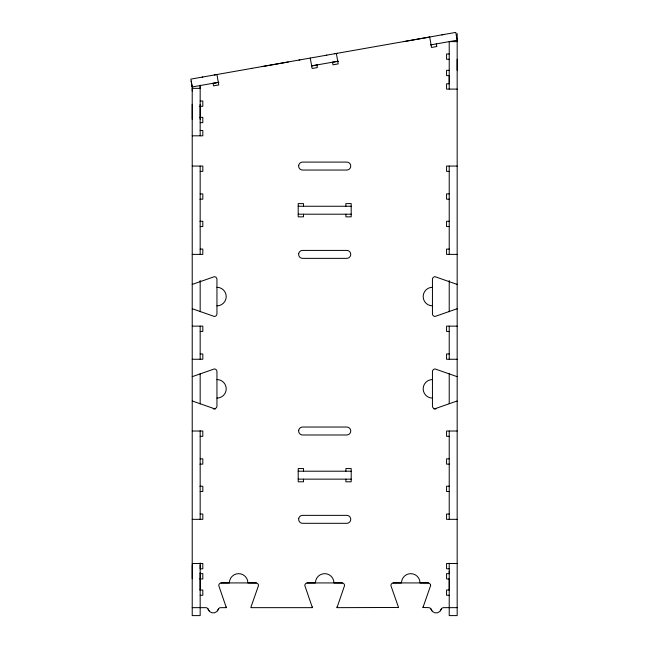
<?xml version="1.0" encoding="UTF-8"?>
<svg xmlns="http://www.w3.org/2000/svg" width="648" height="648" viewBox="0 0 648 648"><rect width="100%" height="100%" fill="white"/><g stroke="black" fill="none" stroke-linecap="round" stroke-linejoin="round"><path stroke-width="0.97" d="M192.221 578.729L192.221 564.926M200.167 562.958L200.167 615.6L192.221 615.6L192.221 88.347L200.167 88.347M200.167 578.729L200.167 572.816M200.167 564.926L200.167 568.871L202.816 568.79L202.816 563.493L192.221 563.493M200.167 135.813L200.167 85.544M449.218 572.435L449.218 571.22M457.172 70.308L457.172 59.268M192.221 607.654L205.756 607.654A2.649 2.649 0 0 1 208.251 609.42A5.297 5.297 0 0 0 218.246 609.42A2.649 2.649 0 0 1 220.741 607.654L226.33 607.654L218.757 585.573A2.649 2.649 0 0 1 221.405 582.925L255.855 582.925A2.649 2.649 0 0 1 258.503 585.573L251.035 606.893A2.641 2.641 0 0 0 250.93 607.654L312.393 607.654L304.819 585.573A2.649 2.649 0 0 1 307.476 582.925L341.917 582.925A2.649 2.649 0 0 1 344.566 585.573L336.992 607.654L398.455 607.46M457.172 607.654L443.629 607.654A2.649 2.649 0 0 0 441.134 609.42A5.297 5.297 0 0 1 431.139 609.42A2.649 2.649 0 0 0 428.644 607.654L423.063 607.46A2.705 2.705 0 0 1 423.168 606.893L430.628 585.573L430.442 584.593M217.501 610.813L218.619 608.715M440.389 610.813L441.507 608.715M435.091 408.694L456.411 401.234A2.649 2.649 0 0 1 457.172 401.12M337.333 53.282L336.612 53.411M202.136 77.12L202.792 77.007M215.128 74.836L214.245 74.99M215.614 74.747L216.092 74.666M262.181 66.598L288.279 61.997M299.886 59.891L299.003 60.045M334.773 53.735L335.243 53.654M403.607 41.658L429.697 37.058M441.863 34.854L443.823 34.506M430.337 44.955L457.164 40.225L455.779 32.4L190.828 79.121L192.213 86.945L218.303 82.345M337.997 61.236L311.639 65.885L317.633 64.889M212.989 83.341L218.903 82.296M332.481 62.273L338.418 61.228M436.752 46.518L431.536 47.498L429.689 37.001M251.44 68.429L251.853 68.356M326.3 55.234L326.786 55.145M215.622 82.814L216.043 82.742M220.928 582.965L229.36 582.925A9.274 9.274 0 0 1 238.626 573.65A9.274 9.274 0 0 1 247.901 582.925L256.333 582.965M306.99 582.965L315.422 582.925A9.274 9.274 0 0 1 324.697 573.65A9.274 9.274 0 0 1 333.963 582.925L342.395 582.965M393.053 582.965L401.485 582.925A9.274 9.274 0 0 1 410.759 573.65A9.274 9.274 0 0 1 420.034 582.925L428.466 582.965M457.172 41.626L449.218 41.626L449.218 89.1M449.218 53.97L446.569 53.97L446.569 59.268L449.461 59.268M449.461 70.308L446.569 70.308L446.569 75.605L449.218 75.605L449.218 83.803L446.569 83.803L446.569 89.1L457.172 89.1M200.167 101.015L202.816 101.015L202.816 106.312L199.924 106.312M199.924 117.353L202.816 117.353L202.816 122.65L200.167 122.65M200.167 130.515L202.816 130.515L202.816 135.813L192.221 135.813M192.221 166.066L202.816 166.066L202.816 171.364L200.167 171.364M457.172 166.066L446.569 166.066L446.569 171.364L449.218 171.364M200.167 193.89L202.816 193.89L202.816 199.187L199.924 199.187M449.218 193.89L446.569 193.89L446.569 199.187L449.461 199.187M298.202 206.25L351.192 206.25M298.202 214.196L351.192 214.196M199.924 221.268L202.816 221.268L202.816 226.565L200.167 226.565M449.461 221.268L446.569 221.268L446.569 226.565L449.218 226.565M200.167 249.083L202.816 249.083L202.816 254.381L192.221 254.381M449.218 249.083L446.569 249.083L446.569 254.381L457.172 254.381M192.221 326.138L202.816 326.138L202.816 331.436L200.167 331.436M457.172 326.138L446.569 326.138L446.569 331.436L449.218 331.436M200.167 353.962L202.816 353.962L202.816 359.259L192.221 359.259M449.218 353.962L446.569 353.962L446.569 359.259L457.172 359.259M213.297 408.937L215.476 408.937M433.909 408.937L435.999 408.937M192.221 431.017L202.816 431.017L202.816 436.315L200.167 436.315M457.172 431.017L446.569 431.017L446.569 436.315L449.218 436.315M200.167 458.841L202.816 458.841L202.816 464.138L199.924 464.138M449.218 458.841L446.569 458.841L446.569 464.138L449.461 464.138M298.202 471.201L351.192 471.201M298.202 479.147L351.192 479.147M199.924 486.219L202.816 486.219L202.816 491.516L200.167 491.516M449.461 486.219L446.569 486.219L446.569 491.516L449.218 491.516M200.167 514.034L202.816 514.034L202.816 519.332L192.221 519.332M449.218 514.034L446.569 514.034L446.569 519.332L457.172 519.332M457.172 563.493L446.569 563.493L446.569 568.79L449.218 568.79M200.167 573.65L202.816 573.65L202.816 578.947L199.924 578.947M449.218 573.65L446.569 573.65L446.569 578.947L449.461 578.947M199.924 589.988L202.816 589.988L202.816 595.285L200.167 595.285M449.461 589.988L446.569 589.988L446.569 595.285L449.218 595.285M430.774 608.715L431.892 610.813M207.878 608.715L208.996 610.813M436.298 43.91L436.752 46.575M336.353 53.46L338.199 63.893L332.983 64.816L332.521 62.208M316.864 64.962L317.326 67.578L312.109 68.494L310.262 58.061M216.926 74.52L218.773 84.953L213.556 85.876L213.095 83.26M191.176 81.073L192.213 86.945M457.172 33.55L457.172 615.6L449.218 615.6L449.218 563.169M449.25 578.947L449.25 589.988M449.218 166.066L449.218 254.381M449.218 280.495L449.218 311.761M449.218 326.138L449.218 359.259M449.218 373.58L449.218 403.664M449.218 431.017L449.218 519.332M345.894 206.25L345.894 203.602L351.192 203.602L351.192 216.845L345.894 216.845L345.894 214.196M345.894 471.201L345.894 468.553L351.192 468.553L351.192 481.796L345.894 481.796L345.894 479.147M303.499 206.25L303.499 203.602L298.202 203.602L298.202 216.845L303.499 216.845L303.499 214.196M303.499 471.201L303.499 468.553L298.202 468.553L298.202 481.796L303.499 481.796L303.499 479.147M200.167 85.139L200.167 88.071M200.167 104.328L200.167 105.98M200.167 106.312L200.167 119.329M200.167 166.066L200.167 254.381M200.167 280.495L200.167 311.761M200.167 326.138L200.167 359.259M200.167 373.637L200.167 403.898M200.167 430.75L200.167 519.332M200.143 578.947L200.143 589.988M192.221 86.119L192.221 90.995M192.221 104.328L192.221 119.337M192.221 284.278A2.649 2.649 0 0 0 192.974 284.164L214.302 276.704A2.649 2.649 0 0 1 216.95 279.353L216.95 313.794A2.649 2.649 0 0 1 214.302 316.451L192.974 308.983A2.649 2.649 0 0 0 192.221 308.877M192.221 376.529A2.649 2.649 0 0 0 192.974 376.415L214.302 368.955A2.649 2.649 0 0 1 216.95 371.604L216.95 406.045A2.649 2.649 0 0 1 214.302 408.694L192.974 401.234A2.649 2.649 0 0 0 192.221 401.12M435.091 408.694A2.649 2.649 0 0 1 432.443 406.045L432.443 371.604A2.649 2.649 0 0 1 435.091 368.955L456.411 376.415A2.649 2.649 0 0 0 457.172 376.529M312.287 606.893A2.665 2.665 0 0 1 312.393 607.46M398.463 607.654A2.657 2.657 0 0 0 398.35 606.893L390.89 585.573A2.649 2.649 0 0 1 393.539 582.925L427.98 582.925A2.649 2.649 0 0 1 430.628 585.573M423.055 607.654A2.641 2.641 0 0 1 423.168 606.893M337.001 607.46A2.665 2.665 0 0 1 337.106 606.893M226.217 606.893A2.641 2.641 0 0 1 226.33 607.654M216.95 287.299A9.274 9.274 0 0 1 226.217 296.573A9.274 9.274 0 0 1 216.95 305.848M216.95 379.55A9.274 9.274 0 0 1 226.225 388.824A9.274 9.274 0 0 1 216.95 398.099M457.172 308.877A2.649 2.649 0 0 0 456.411 308.983L435.091 316.443A2.649 2.649 0 0 1 432.443 313.794L432.443 279.353A2.649 2.649 0 0 1 435.091 276.704L456.411 284.164A2.649 2.649 0 0 0 457.172 284.278M432.443 398.099A9.274 9.274 0 0 1 423.168 388.824A9.274 9.274 0 0 1 432.443 379.55M432.443 305.848A9.274 9.274 0 0 1 423.168 296.573A9.274 9.274 0 0 1 432.443 287.299M298.704 165.345L298.704 166.787A3.977 3.977 0 0 0 302.616 170.043L346.777 170.043A3.977 3.977 0 0 0 350.746 166.066A3.977 3.977 0 0 0 346.777 162.089L302.616 162.089A3.977 3.977 0 0 0 298.704 165.345M298.704 253.66L298.704 255.109A3.977 3.977 0 0 0 302.616 258.358L346.777 258.358A3.977 3.977 0 0 0 350.746 254.381A3.977 3.977 0 0 0 346.777 250.411L302.616 250.411A3.977 3.977 0 0 0 298.704 253.66M298.704 430.296L298.704 431.738A3.977 3.977 0 0 0 302.616 434.994L346.777 434.994A3.977 3.977 0 0 0 350.746 431.017A3.977 3.977 0 0 0 346.777 427.04L302.616 427.04A3.977 3.977 0 0 0 298.704 430.296M298.704 518.611L298.704 520.061A3.977 3.977 0 0 0 302.616 523.309L346.777 523.309A3.977 3.977 0 0 0 350.746 519.332A3.977 3.977 0 0 0 346.777 515.363L302.616 515.363A3.977 3.977 0 0 0 298.704 518.611"/></g></svg>
